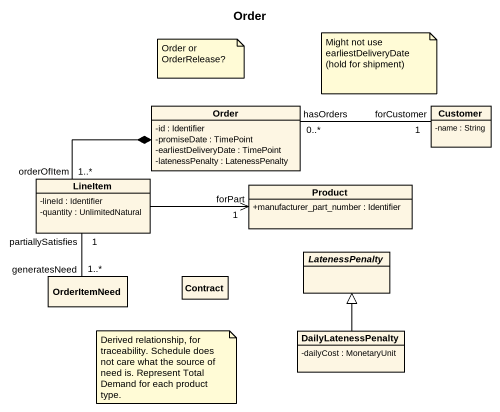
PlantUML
@startuml
title Order
hide circle
hide empty members
skinparam classAttributeIconSize 0
class Order {
  -id : Identifier
  -promiseDate : TimePoint
  -earliestDeliveryDate : TimePoint
  -latenessPenalty : LatenessPenalty
}
class Customer {
  -name : String
}
class LineItem {
  -lineId : Identifier
  -quantity : UnlimitedNatural
}
class Product {
  +manufacturer_part_number : Identifier
}
abstract class LatenessPenalty
class OrderItemNeed
class Contract
class DailyLatenessPenalty {
  -dailyCost : MonetaryUnit
}
Order "hasOrders\n0..*" -right- "forCustomer\n1" Customer
Order *-left- "1..*\norderOfItem" LineItem
LineItem -right-> "forPart\n1" Product
LineItem "partiallySatisfies\n1" -- "generatesNeed\n1..*" OrderItemNeed
DailyLatenessPenalty -up-|> LatenessPenalty
note as N1
  Order or OrderRelease?
end note
note as N2
  Might not use earliestDeliveryDate (hold for shipment)
end note
note as N3
  Derived relationship, for traceability. Schedule does not care what the source of need is. Represent Total Demand for each product type.
end note
@enduml
